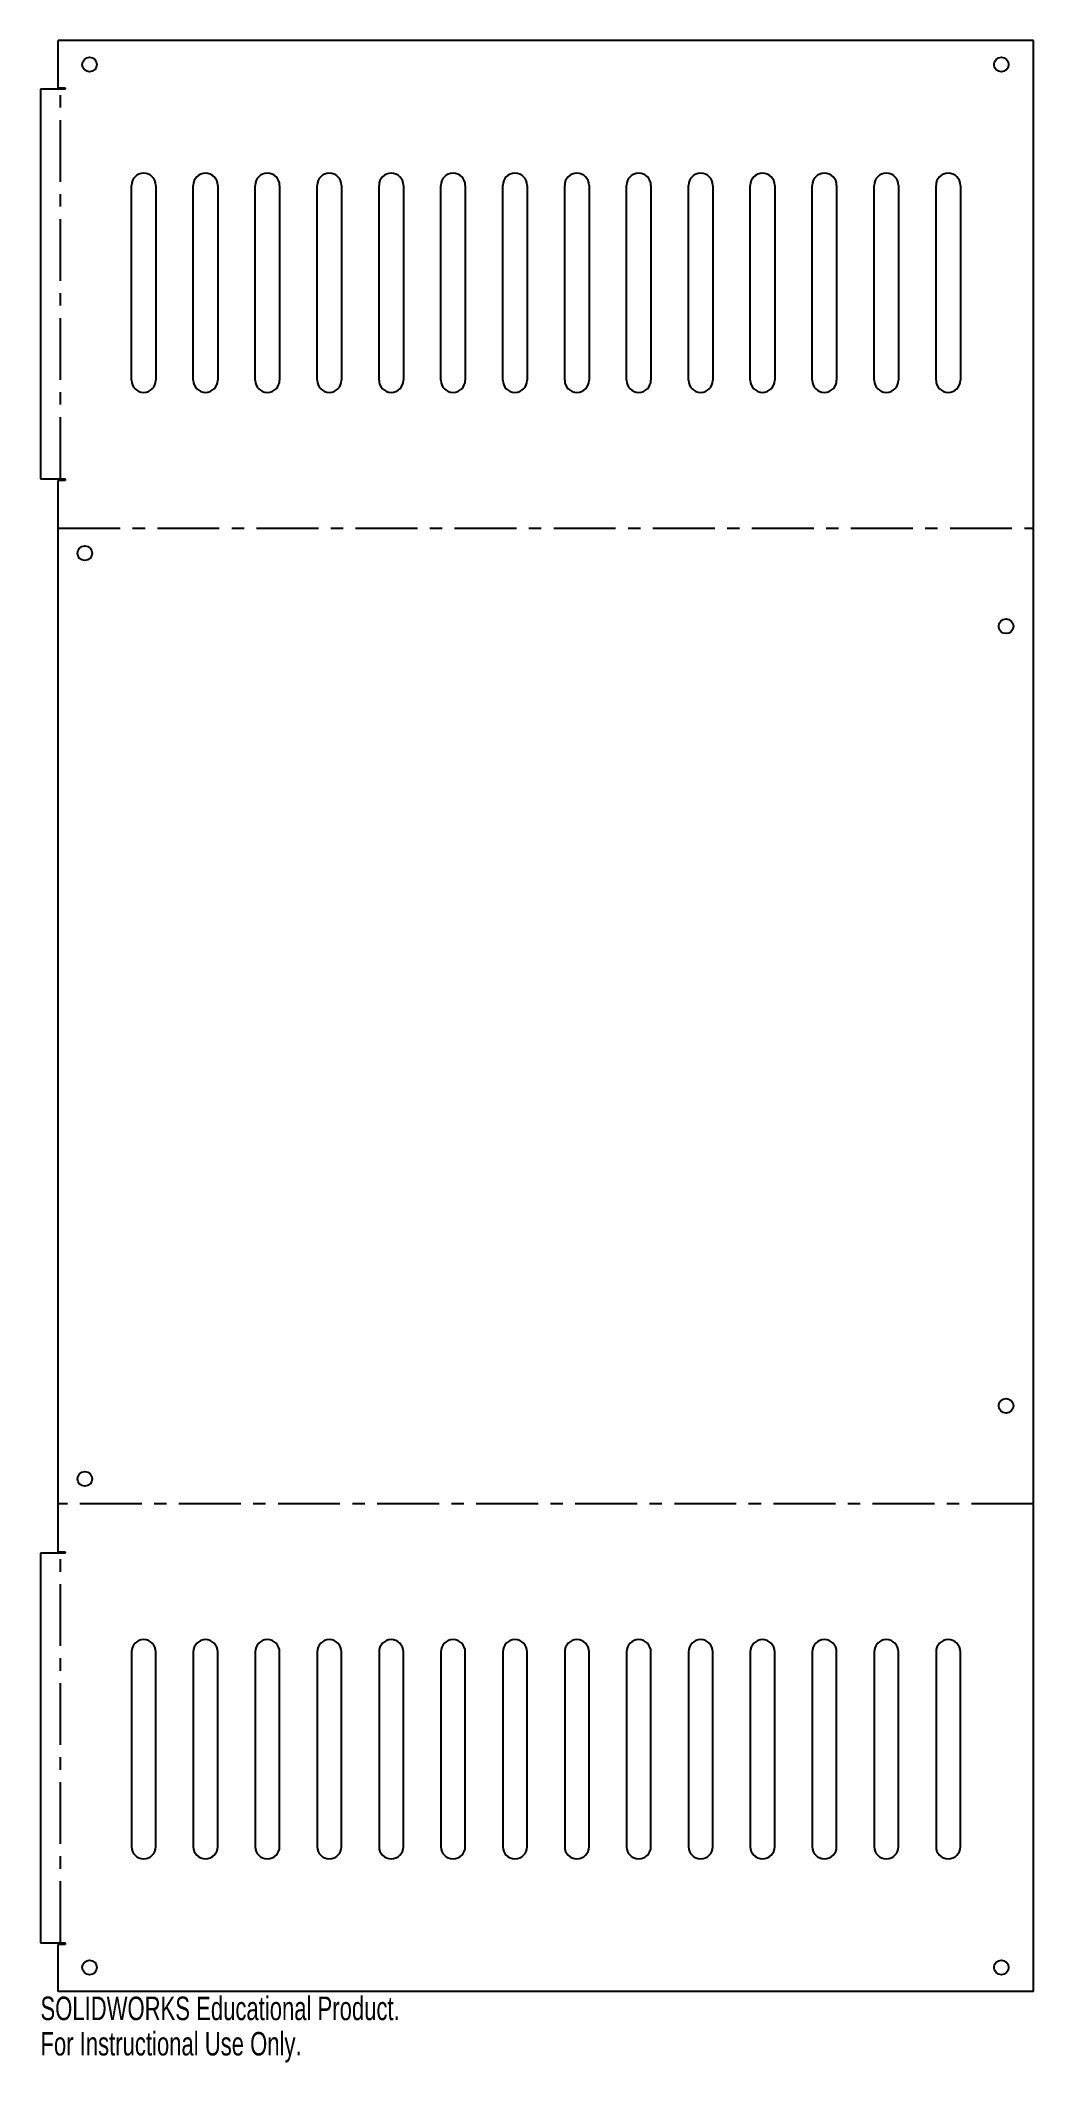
# Model space of a CAD drawing. Header units: millimetres. Extents: x -104 to 100, y -115 to 300.
import ezdxf

# ---------------------------------------------------------------- set-up
doc = ezdxf.new("R2010")
doc.units = ezdxf.units.MM
doc.linetypes.add('CENTERX2', pattern=[20.32, 12.7, -2.54, 2.54, -2.54])
doc.styles.add('SLDTEXTSTYLE0', font='TXT', dxfattribs={"width": 0.7})

msp = doc.modelspace()

# ---------------------------------------------------------------- linework, layer by layer
at = {"color": 7, "linetype": 'Continuous', "lineweight": 25}
for p, q in [((-100, 290.56), (-100, 300.26)), ((100, 300.26), (-100, 300.26)), ((100, -100.26), (100, 300.26)), ((-100, 290.56), (-98.6, 290.56)), ((-98.6, 290.56), (-98.6, 290.26)), ((-103.66, 290.26), (-103.66, 210.26)), ((-98.6, 290.26), (-103.66, 290.26)), ((-85, 230.51), (-85, 270.51)), ((-80, 270.51), (-80, 230.51)), ((-72.31, 230.51), (-72.31, 270.51)), ((-67.31, 270.51), (-67.31, 230.51)), ((-59.62, 230.51), (-59.62, 270.51)), ((-54.62, 270.51), (-54.62, 230.51)), ((-46.92, 230.51), (-46.92, 270.51)), ((-41.92, 270.51), (-41.92, 230.51)), ((-34.23, 230.51), (-34.23, 270.51)), ((-29.23, 270.51), (-29.23, 230.51)), ((-21.54, 230.51), (-21.54, 270.51)), ((-16.54, 270.51), (-16.54, 230.51)), ((-8.85, 230.51), (-8.85, 270.51)), ((-3.85, 270.51), (-3.85, 230.51)), ((3.85, 230.51), (3.85, 270.51)), ((8.85, 270.51), (8.85, 230.51)), ((16.54, 230.51), (16.54, 270.51)), ((21.54, 270.51), (21.54, 230.51)), ((29.23, 230.51), (29.23, 270.51)), ((34.23, 270.51), (34.23, 230.51)), ((41.92, 230.51), (41.92, 270.51)), ((46.92, 270.51), (46.92, 230.51)), ((54.62, 230.51), (54.62, 270.51)), ((59.62, 270.51), (59.62, 230.51)), ((67.31, 230.51), (67.31, 270.51)), ((72.31, 270.51), (72.31, 230.51)), ((80, 230.51), (80, 270.51)), ((85, 270.51), (85, 230.51)), ((-103.66, 210.26), (-98.6, 210.26)), ((-98.6, 209.96), (-100, 209.96)), ((-100, -9.96), (-100, 209.96)), ((-98.6, 210.26), (-98.6, 209.96)), ((-103.66, -10.26), (-103.66, -90.26)), ((-98.6, -10.26), (-103.66, -10.26)), ((-100, -9.96), (-98.6, -9.96)), ((-98.6, -9.96), (-98.6, -10.26)), ((-85, -30.51), (-85, -70.51)), ((-80, -70.51), (-80, -30.51)), ((-72.31, -30.51), (-72.31, -70.51)), ((-67.31, -70.51), (-67.31, -30.51)), ((-59.62, -30.51), (-59.62, -70.51)), ((-54.62, -70.51), (-54.62, -30.51)), ((-46.92, -30.51), (-46.92, -70.51)), ((-41.92, -70.51), (-41.92, -30.51)), ((-34.23, -30.51), (-34.23, -70.51)), ((-29.23, -70.51), (-29.23, -30.51)), ((-21.54, -30.51), (-21.54, -70.51)), ((-16.54, -70.51), (-16.54, -30.51)), ((-8.85, -30.51), (-8.85, -70.51)), ((-3.85, -70.51), (-3.85, -30.51)), ((3.85, -30.51), (3.85, -70.51)), ((8.85, -70.51), (8.85, -30.51)), ((16.54, -30.51), (16.54, -70.51)), ((21.54, -70.51), (21.54, -30.51)), ((29.23, -30.51), (29.23, -70.51)), ((34.23, -70.51), (34.23, -30.51)), ((41.92, -30.51), (41.92, -70.51)), ((46.92, -70.51), (46.92, -30.51)), ((54.62, -30.51), (54.62, -70.51)), ((59.62, -70.51), (59.62, -30.51)), ((67.31, -30.51), (67.31, -70.51)), ((72.31, -70.51), (72.31, -30.51)), ((80, -30.51), (80, -70.51)), ((85, -70.51), (85, -30.51)), ((-103.66, -90.26), (-98.6, -90.26)), ((-100, -100.26), (-100, -90.56)), ((-98.6, -90.56), (-100, -90.56)), ((-98.6, -90.26), (-98.6, -90.56)), ((100, -100.26), (-100, -100.26))]:
    msp.add_line(p, q, dxfattribs=at)
at = {"color": 7, "linetype": 'CENTERX2'}
for p, q in [((-99.53, 210.26), (-99.53, 290.26)), ((-100, 200.13), (100, 200.13)), ((100, -0.13), (-100, -0.13)), ((-99.53, -90.26), (-99.53, -10.26))]:
    msp.add_line(p, q, dxfattribs=at)
at = {"color": 7, "linetype": 'Continuous', "lineweight": 25}
for centre in [(-93.6, 295.3), (93.4, 295.3), (-94.56, 195), (94.36, 180), (94.36, 20), (-94.56, 5), (-93.6, -95.3), (93.4, -95.3)]:
    msp.add_circle(centre, 1.5, dxfattribs=at)
for centre, start, end in [((-82.5, 270.51), 0, 180), ((-69.81, 270.51), 0, 180), ((-57.12, 270.51), 0, 180), ((-44.42, 270.51), 0, 180), ((-31.73, 270.51), 0, 180), ((-19.04, 270.51), 0, 180), ((-6.35, 270.51), 0, 180), ((6.35, 270.51), 0, 180), ((19.04, 270.51), 0, 180), ((31.73, 270.51), 0, 180), ((44.42, 270.51), 0, 180), ((57.12, 270.51), 0, 180), ((69.81, 270.51), 0, 180), ((82.5, 270.51), 0, 180), ((-82.5, 230.51), 180, 0), ((-69.81, 230.51), 180, 0), ((-57.12, 230.51), 180, 0), ((-44.42, 230.51), 180, 0), ((-31.73, 230.51), 180, 0), ((-19.04, 230.51), 180, 0), ((-6.35, 230.51), 180, 0), ((6.35, 230.51), 180, 0), ((19.04, 230.51), 180, 0), ((31.73, 230.51), 180, 0), ((44.42, 230.51), 180, 0), ((57.12, 230.51), 180, 0), ((69.81, 230.51), 180, 0), ((82.5, 230.51), 180, 0), ((-82.5, -30.51), 0, 180), ((-69.81, -30.51), 0, 180), ((-57.12, -30.51), 0, 180), ((-44.42, -30.51), 0, 180), ((-31.73, -30.51), 0, 180), ((-19.04, -30.51), 0, 180), ((-6.35, -30.51), 0, 180), ((6.35, -30.51), 0, 180), ((19.04, -30.51), 0, 180), ((31.73, -30.51), 0, 180), ((44.42, -30.51), 0, 180), ((57.12, -30.51), 0, 180), ((69.81, -30.51), 0, 180), ((82.5, -30.51), 0, 180), ((-82.5, -70.51), 180, 0), ((-69.81, -70.51), 180, 0), ((-57.12, -70.51), 180, 0), ((-44.42, -70.51), 180, 0), ((-31.73, -70.51), 180, 0), ((-19.04, -70.51), 180, 0), ((-6.35, -70.51), 180, 0), ((6.35, -70.51), 180, 0), ((19.04, -70.51), 180, 0), ((31.73, -70.51), 180, 0), ((44.42, -70.51), 180, 0), ((57.12, -70.51), 180, 0), ((69.81, -70.51), 180, 0), ((82.5, -70.51), 180, 0)]:
    msp.add_arc(centre, 2.5, start, end, dxfattribs=at)

# ---------------------------------------------------------------- texts
at = {"color": 7, "linetype": 'Continuous', "char_height": 4.8336, "attachment_point": 1, "style": 'SLDTEXTSTYLE0'}
for s, insert in [('SOLIDWORKS Educational Product.', (-103.66, -101.28)), ('For Instructional Use Only.', (-103.66, -108.53))]:
    msp.add_mtext(s, dxfattribs=dict(at, insert=insert))

doc.saveas('drawing.dxf')
